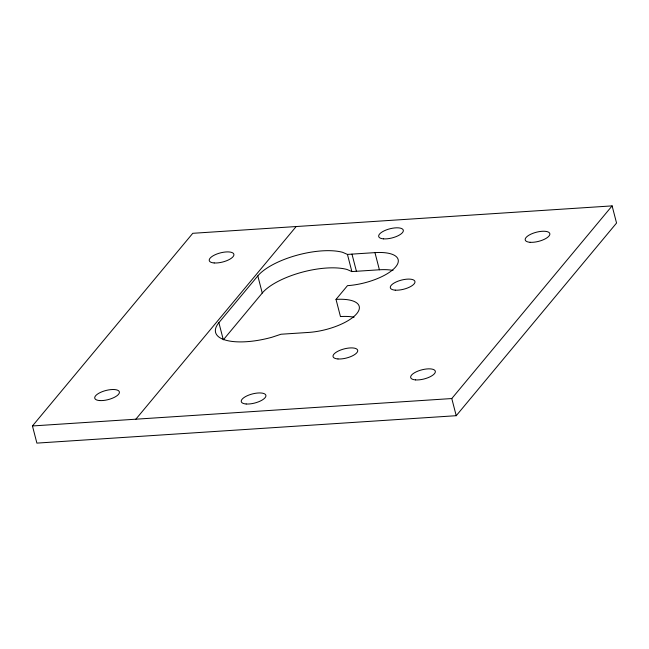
<?xml version="1.0" encoding="UTF-8"?>
<svg xmlns="http://www.w3.org/2000/svg" width="649" height="649" viewBox="0 0 649 649"><rect width="100%" height="100%" fill="white"/><g stroke="black" fill="none" stroke-linecap="round" stroke-linejoin="round"><path stroke-width="0.97" d="M32.45 425.955L192.777 233.299L612.112 205.887L616.55 223.045L456.223 415.701L36.888 443.113L32.45 425.955L451.785 398.543L612.112 205.887M135.852 419.197L296.171 226.542M392.994 270.438A38.153 14.108 -14.5 0 0 379.397 269.781L351.88 271.582L347.053 269.481A50.865 18.805 -14.5 0 0 262.253 293.056L223.321 339.841L218.883 322.683L257.815 275.89A50.865 18.805 -14.5 0 1 342.615 252.315L347.442 254.416L374.96 252.623A38.153 14.108 -14.5 0 1 395.687 266.877A38.153 14.108 -14.5 0 1 347.475 285.649L336.02 299.408L340.457 316.566A38.153 14.108 -14.5 0 1 354.062 317.223M451.785 398.543L456.223 415.701M374.96 252.623L379.397 269.781M351.985 254.124L356.423 271.282M347.442 254.416L351.88 271.582M257.815 275.89L262.253 293.056M336.02 299.408A38.153 14.108 -14.5 0 1 356.747 313.67A38.153 14.108 -14.5 0 1 308.543 332.434L281.025 334.235L271.947 337.245A50.865 18.805 -14.5 0 1 218.883 322.683M99.654 400.563A12.72 4.705 -14.5 0 0 119.335 392.905A12.72 4.705 -14.5 0 0 102.169 391.696A12.72 4.705 -14.5 0 0 99.654 400.563M214.17 262.959A12.72 4.705 -14.5 0 0 233.851 255.292A12.72 4.705 -14.5 0 0 216.685 254.083A12.72 4.705 -14.5 0 0 214.17 262.959M530.111 242.296A12.72 4.705 -14.5 0 0 549.792 234.638A12.72 4.705 -14.5 0 0 532.626 233.429A12.72 4.705 -14.5 0 0 530.111 242.296M415.595 379.908A12.72 4.705 -14.5 0 0 435.276 372.25A12.72 4.705 -14.5 0 0 418.11 371.033A12.72 4.705 -14.5 0 0 415.595 379.908M246.174 403.994A12.72 4.705 -14.5 0 0 265.855 396.336A12.72 4.705 -14.5 0 0 248.689 395.127A12.72 4.705 -14.5 0 0 246.174 403.994M337.975 358.962A12.72 4.705 -14.5 0 0 357.656 351.296A12.72 4.705 -14.5 0 0 340.482 350.087A12.72 4.705 -14.5 0 0 337.975 358.962M395.233 290.152A12.72 4.705 -14.5 0 0 414.914 282.493A12.72 4.705 -14.5 0 0 397.74 281.285A12.72 4.705 -14.5 0 0 395.233 290.152M383.591 238.864A12.72 4.705 -14.5 0 0 403.272 231.206A12.72 4.705 -14.5 0 0 386.106 229.997A12.72 4.705 -14.5 0 0 383.591 238.864"/></g></svg>
